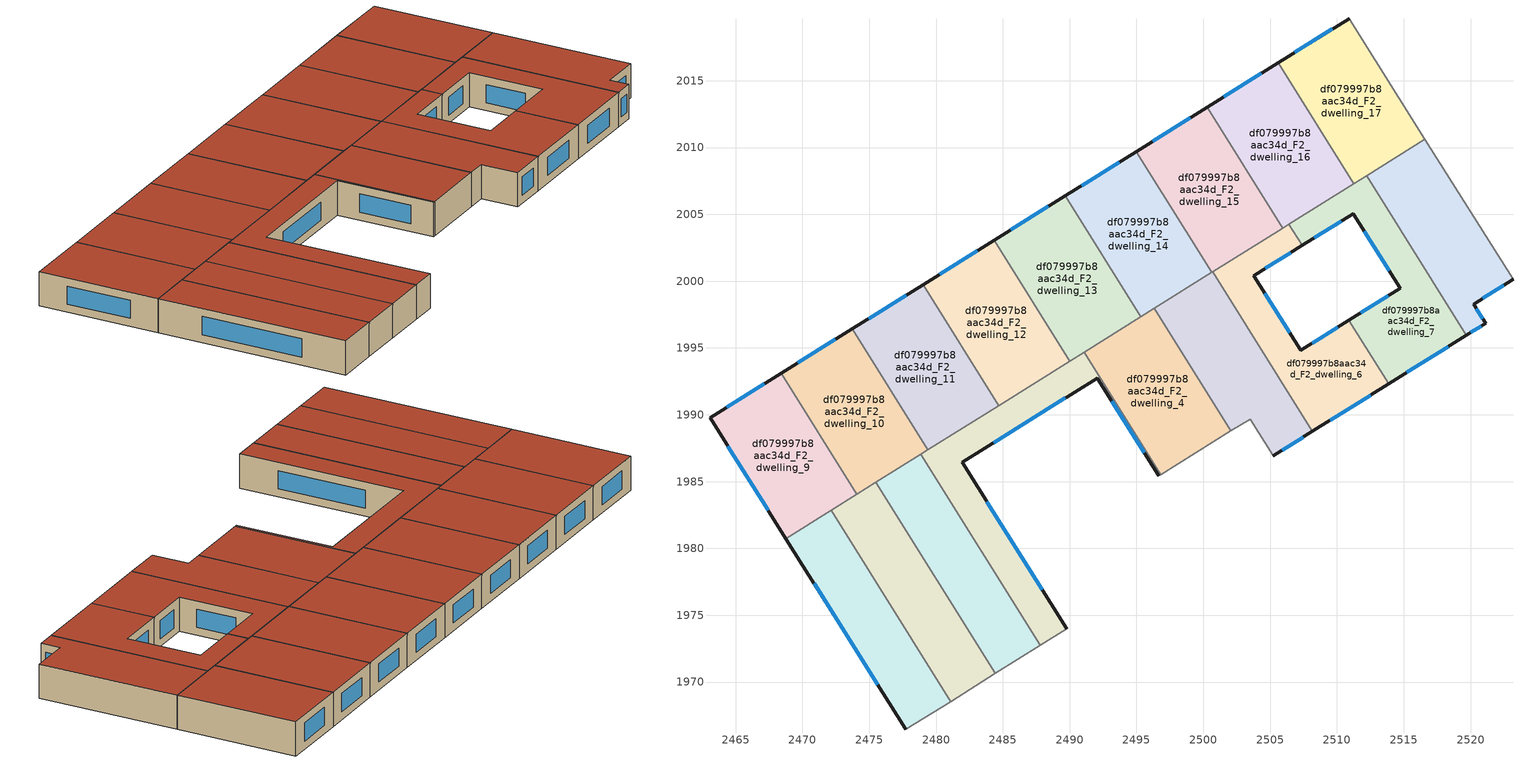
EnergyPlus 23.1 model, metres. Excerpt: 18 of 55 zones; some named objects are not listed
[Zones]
df079997b8aac34d_F2_dwelling_0
 floor to df079997b8aac34d_F1_dwelling_0 (EU_floor_Construction): 2472.15,1982.85 2481.09,1968.55 2477.75,1966.46 2468.77,1980.74 z6
 wall outside (EU_wall_Construction): 2468.77,1980.74 2477.75,1966.46 z6:9
 wall to df079997b8aac34d_F2_dwelling_1 (EU_wall_Construction): 2481.09,1968.55 2472.15,1982.85 z6:9
 wall adiabatic (EU_wall_Construction): 2477.75,1966.46 2481.09,1968.55 z6:9
 wall to df079997b8aac34d_F2_dwelling_9 (EU_wall_Construction): 2472.15,1982.85 2468.77,1980.74 z6:9
 window (EU_Window_Construction): 2470.88,1977.39 2475.64,1969.81 z6.7:8.3
 roof outside (EU_roof_Construction): 2481.09,1968.55 2472.15,1982.85 2468.77,1980.74 2477.75,1966.46 z9
df079997b8aac34d_F2_dwelling_1
 floor to df079997b8aac34d_F1_dwelling_1 (EU_floor_Construction): 2475.51,1984.95 2484.45,1970.65 2481.09,1968.55 2472.15,1982.85 z6
 wall to df079997b8aac34d_F2_dwelling_2 (EU_wall_Construction): 2484.45,1970.65 2475.51,1984.95 z6:9
 wall adiabatic (EU_wall_Construction): 2481.09,1968.55 2484.45,1970.65 z6:9
 wall to df079997b8aac34d_F2_dwelling_10 (EU_wall_Construction): 2475.51,1984.95 2474.07,1984.05 z6:9
 wall to df079997b8aac34d_F2_dwelling_9 (EU_wall_Construction): 2474.07,1984.05 2472.15,1982.85 z6:9
 roof outside (EU_roof_Construction): 2484.45,1970.65 2475.51,1984.95 2472.15,1982.85 2481.09,1968.55 z9
df079997b8aac34d_F2_dwelling_10
 floor to df079997b8aac34d_F1_dwelling_10 (EU_floor_Construction): 2473.72,1996.42 2479.38,1987.37 2474.07,1984.05 2468.41,1993.11 z6
 wall outside (EU_wall_Construction): 2473.72,1996.42 2468.41,1993.11 z6:9
 wall to df079997b8aac34d_F2_dwelling_9 (EU_wall_Construction): 2468.41,1993.11 2474.07,1984.05 z6:9
 wall to df079997b8aac34d_F2_dwelling_11 (EU_wall_Construction): 2479.38,1987.37 2473.72,1996.42 z6:9
 wall to df079997b8aac34d_F2_dwelling_2 (EU_wall_Construction): 2475.51,1984.95 2478.87,1987.05 z6:9
 wall to df079997b8aac34d_F2_dwelling_3 (EU_wall_Construction): 2478.87,1987.05 2479.37,1987.37 z6:9
 window (EU_Window_Construction): 2472.47,1995.64 2469.65,1993.88 z6.7:8.3
 roof outside (EU_roof_Construction): 2479.38,1987.37 2473.72,1996.42 2468.41,1993.11 2474.07,1984.05 z9
df079997b8aac34d_F2_dwelling_11
 floor to df079997b8aac34d_F1_dwelling_11 (EU_floor_Construction): 2479.03,1999.74 2484.68,1990.69 2479.38,1987.37 2473.72,1996.42 z6
 wall outside (EU_wall_Construction): 2479.03,1999.74 2473.72,1996.42 z6:9
 wall to df079997b8aac34d_F2_dwelling_12 (EU_wall_Construction): 2484.68,1990.69 2479.03,1999.74 z6:9
 wall to df079997b8aac34d_F2_dwelling_3 (EU_wall_Construction): 2479.38,1987.37 2484.68,1990.69 z6:9
 window (EU_Window_Construction): 2477.78,1998.96 2474.96,1997.2 z6.7:8.3
 roof outside (EU_roof_Construction): 2484.68,1990.69 2479.03,1999.74 2473.72,1996.42 2479.38,1987.37 z9
df079997b8aac34d_F2_dwelling_12
 floor to df079997b8aac34d_F1_dwelling_12 (EU_floor_Construction): 2484.34,2003.06 2489.99,1994.01 2484.68,1990.69 2479.03,1999.74 z6
 wall outside (EU_wall_Construction): 2484.34,2003.06 2479.03,1999.74 z6:9
 wall to df079997b8aac34d_F2_dwelling_13 (EU_wall_Construction): 2489.99,1994.01 2484.34,2003.06 z6:9
 wall to df079997b8aac34d_F2_dwelling_3 (EU_wall_Construction): 2484.69,1990.69 2489.99,1994.01 z6:9
 window (EU_Window_Construction): 2483.09,2002.28 2480.28,2000.52 z6.7:8.3
 roof outside (EU_roof_Construction): 2489.99,1994.01 2484.34,2003.06 2479.03,1999.74 2484.68,1990.69 z9
df079997b8aac34d_F2_dwelling_13
 floor to df079997b8aac34d_F1_dwelling_13 (EU_floor_Construction): 2489.65,2006.37 2495.31,1997.33 2489.99,1994.01 2484.34,2003.06 z6
 wall outside (EU_wall_Construction): 2489.65,2006.37 2484.34,2003.06 z6:9
 wall to df079997b8aac34d_F2_dwelling_14 (EU_wall_Construction): 2495.31,1997.33 2489.65,2006.37 z6:9
 wall to df079997b8aac34d_F2_dwelling_4 (EU_wall_Construction): 2491.1,1994.7 2495.31,1997.33 z6:9
 wall to df079997b8aac34d_F2_dwelling_3 (EU_wall_Construction): 2489.99,1994.01 2491.1,1994.7 z6:9
 window (EU_Window_Construction): 2488.41,2005.59 2485.59,2003.84 z6.7:8.3
 roof outside (EU_roof_Construction): 2495.31,1997.33 2489.65,2006.37 2484.34,2003.06 2489.99,1994.01 z9
df079997b8aac34d_F2_dwelling_14
 floor to df079997b8aac34d_F1_dwelling_14 (EU_floor_Construction): 2494.97,2009.69 2500.62,2000.65 2495.31,1997.33 2489.65,2006.37 z6
 wall outside (EU_wall_Construction): 2494.97,2009.69 2489.65,2006.37 z6:9
 wall to df079997b8aac34d_F2_dwelling_15 (EU_wall_Construction): 2500.62,2000.65 2494.97,2009.69 z6:9
 wall to df079997b8aac34d_F2_dwelling_5 (EU_wall_Construction): 2496.34,1997.97 2500.62,2000.65 z6:9
 wall to df079997b8aac34d_F2_dwelling_4 (EU_wall_Construction): 2495.31,1997.33 2496.34,1997.97 z6:9
 window (EU_Window_Construction): 2493.72,2008.91 2490.9,2007.15 z6.7:8.3
 roof outside (EU_roof_Construction): 2500.62,2000.65 2494.97,2009.69 2489.65,2006.37 2495.31,1997.33 z9
df079997b8aac34d_F2_dwelling_15
 floor to df079997b8aac34d_F1_dwelling_15 (EU_floor_Construction): 2500.28,2013.01 2505.93,2003.97 2500.62,2000.65 2494.97,2009.69 z6
 wall outside (EU_wall_Construction): 2500.28,2013.01 2494.97,2009.69 z6:9
 wall to df079997b8aac34d_F2_dwelling_16 (EU_wall_Construction): 2505.93,2003.97 2500.28,2013.01 z6:9
 wall to df079997b8aac34d_F2_dwelling_6 (EU_wall_Construction): 2500.69,2000.69 2505.93,2003.97 z6:9
 wall to df079997b8aac34d_F2_dwelling_5 (EU_wall_Construction): 2500.62,2000.65 2500.69,2000.69 z6:9
 window (EU_Window_Construction): 2499.03,2012.23 2496.22,2010.47 z6.7:8.3
 roof outside (EU_roof_Construction): 2505.93,2003.97 2500.28,2013.01 2494.97,2009.69 2500.62,2000.65 z9
df079997b8aac34d_F2_dwelling_16
 floor to df079997b8aac34d_F1_dwelling_16 (EU_floor_Construction): 2505.6,2016.33 2511.25,2007.29 2505.93,2003.97 2500.28,2013.01 z6
 wall outside (EU_wall_Construction): 2505.6,2016.33 2500.28,2013.01 z6:9
 wall to df079997b8aac34d_F2_dwelling_17 (EU_wall_Construction): 2511.25,2007.29 2505.6,2016.33 z6:9
 wall to df079997b8aac34d_F2_dwelling_7 (EU_wall_Construction): 2506.4,2004.26 2511.25,2007.29 z6:9
 wall to df079997b8aac34d_F2_dwelling_6 (EU_wall_Construction): 2505.93,2003.97 2506.4,2004.26 z6:9
 window (EU_Window_Construction): 2504.35,2015.55 2501.53,2013.79 z6.7:8.3
 roof outside (EU_roof_Construction): 2511.25,2007.29 2505.6,2016.33 2500.28,2013.01 2505.93,2003.97 z9
df079997b8aac34d_F2_dwelling_17
 floor to df079997b8aac34d_F1_dwelling_17 (EU_floor_Construction): 2510.9,2019.65 2516.58,2010.63 2511.25,2007.29 2505.6,2016.33 z6
 wall outside (EU_wall_Construction): 2510.9,2019.65 2505.6,2016.33 z6:9
 wall adiabatic (EU_wall_Construction): 2516.58,2010.63 2510.9,2019.65 z6:9
 wall to df079997b8aac34d_F2_dwelling_8 (EU_wall_Construction): 2512.22,2007.9 2516.58,2010.63 z6:9
 wall to df079997b8aac34d_F2_dwelling_7 (EU_wall_Construction): 2511.25,2007.3 2512.21,2007.9 z6:9
 window (EU_Window_Construction): 2509.66,2018.87 2506.84,2017.11 z6.7:8.3
 roof outside (EU_roof_Construction): 2516.58,2010.63 2510.9,2019.65 2505.6,2016.33 2511.25,2007.29 z9
df079997b8aac34d_F2_dwelling_2
 floor to df079997b8aac34d_F1_dwelling_2 (EU_floor_Construction): 2478.87,1987.05 2487.81,1972.75 2484.45,1970.65 2475.51,1984.95 z6
 wall to df079997b8aac34d_F2_dwelling_3 (EU_wall_Construction): 2487.81,1972.75 2478.87,1987.05 z6:9
 wall adiabatic (EU_wall_Construction): 2484.45,1970.65 2487.81,1972.75 z6:9
 roof outside (EU_roof_Construction): 2487.81,1972.75 2478.87,1987.05 2475.51,1984.95 2484.45,1970.65 z9
df079997b8aac34d_F2_dwelling_3
 floor to df079997b8aac34d_F1_dwelling_3 (EU_floor_Construction): 2492.06,1992.75 2481.95,1986.44 2489.78,1973.98 2487.81,1972.75 2478.87,1987.05 2491.1,1994.7 2496.83,1985.53 2496.67,1985.43 z6
 wall outside (EU_wall_Construction): 2489.78,1973.98 2481.95,1986.44 2492.06,1992.75 2496.67,1985.43 z6:9
 wall adiabatic (EU_wall_Construction): 2487.81,1972.75 2489.78,1973.98 / 2496.67,1985.43 2496.83,1985.53 z6:9
 wall to df079997b8aac34d_F2_dwelling_4 (EU_wall_Construction): 2496.83,1985.53 2491.1,1994.7 z6:9
 window (EU_Window_Construction): 2487.94,1976.9 2483.79,1983.51 / 2493.14,1991.03 2495.59,1987.15 / 2484.32,1987.92 2489.68,1991.27 z6.7:8.3
 roof outside (EU_roof_Construction): 2489.78,1973.98 2481.95,1986.44 2492.06,1992.75 2496.67,1985.43 2496.83,1985.53 2491.1,1994.7 2478.87,1987.05 2487.81,1972.75 z9
df079997b8aac34d_F2_dwelling_4
 floor to df079997b8aac34d_F1_dwelling_4 (EU_floor_Construction): 2496.34,1997.97 2502.07,1988.8 2496.83,1985.53 2491.1,1994.7 z6
 wall to df079997b8aac34d_F2_dwelling_5 (EU_wall_Construction): 2502.07,1988.8 2496.34,1997.97 z6:9
 wall adiabatic (EU_wall_Construction): 2496.83,1985.53 2502.07,1988.8 z6:9
 roof outside (EU_roof_Construction): 2502.07,1988.8 2496.34,1997.97 2491.1,1994.7 2496.83,1985.53 z9
df079997b8aac34d_F2_dwelling_5
 floor to df079997b8aac34d_F1_dwelling_5 (EU_floor_Construction): 2500.69,2000.7 2508.16,1988.75 2505.24,1986.93 2503.5,1989.68 2502.07,1988.8 2496.34,1997.97 z6
 wall outside (EU_wall_Construction): 2505.24,1986.93 2508.16,1988.75 z6:9
 wall to df079997b8aac34d_F2_dwelling_6 (EU_wall_Construction): 2508.16,1988.75 2500.69,2000.7 z6:9
 wall adiabatic (EU_wall_Construction): 2502.07,1988.8 2503.5,1989.68 2505.24,1986.93 z6:9
 window (EU_Window_Construction): 2505.92,1987.36 2507.47,1988.32 z6.7:8.3
 roof outside (EU_roof_Construction): 2508.16,1988.75 2500.69,2000.7 2496.34,1997.97 2502.07,1988.8 2503.5,1989.68 2505.24,1986.93 z9
df079997b8aac34d_F2_dwelling_6
 floor to df079997b8aac34d_F1_dwelling_6 (EU_floor_Construction): 2507.39,2002.67 2503.79,2000.42 2507.3,1994.84 2510.89,1997.08 2513.86,1992.32 2508.16,1988.75 2500.69,2000.7 2506.4,2004.26 z6
 wall outside (EU_wall_Construction): 2510.89,1997.08 2507.3,1994.84 2503.79,2000.42 2507.39,2002.67 / 2508.16,1988.75 2513.86,1992.32 z6:9
 wall to df079997b8aac34d_F2_dwelling_7 (EU_wall_Construction): 2507.39,2002.67 2506.4,2004.26 / 2513.86,1992.32 2510.89,1997.08 z6:9
 window (EU_Window_Construction): 2504.64,2000.95 2506.55,2002.14 / 2506.48,1996.15 2504.61,1999.11 / 2510.04,1996.55 2508.14,1995.37 / 2509.5,1989.59 2512.52,1991.48 z6.7:8.3
 roof outside (EU_roof_Construction): 2513.86,1992.32 2510.89,1997.08 2507.3,1994.84 2503.79,2000.42 2507.39,2002.67 2506.4,2004.26 2500.69,2000.7 2508.16,1988.75 z9
df079997b8aac34d_F2_dwelling_7
 floor to df079997b8aac34d_F1_dwelling_7 (EU_floor_Construction): 2512.22,2007.9 2519.68,1995.95 2513.86,1992.32 2510.89,1997.08 2514.73,1999.48 2511.22,2005.06 2507.39,2002.67 2506.4,2004.26 z6
 wall outside (EU_wall_Construction): 2507.39,2002.67 2511.22,2005.06 2514.73,1999.48 2510.89,1997.08 / 2513.86,1992.32 2519.68,1995.95 z6:9
 wall to df079997b8aac34d_F2_dwelling_8 (EU_wall_Construction): 2519.68,1995.95 2512.22,2007.9 z6:9
 window (EU_Window_Construction): 2512.05,2003.75 2513.91,2000.79 / 2508.29,2003.23 2510.32,2004.5 / 2515.23,1993.17 2518.32,1995.1 / 2513.83,1998.92 2511.79,1997.64 z6.7:8.3
 roof outside (EU_roof_Construction): 2519.68,1995.95 2512.22,2007.9 2506.4,2004.26 2507.39,2002.67 2511.22,2005.06 2514.73,1999.48 2510.89,1997.08 2513.86,1992.32 z9
df079997b8aac34d_F2_dwelling_8
 floor to df079997b8aac34d_F1_dwelling_8 (EU_floor_Construction): 2516.58,2010.63 2523.17,2000.14 2520.22,1998.29 2521.12,1996.86 2519.68,1995.95 2512.22,2007.9 z6
 wall outside (EU_wall_Construction): 2519.68,1995.95 2521.12,1996.86 2520.22,1998.29 2523.17,2000.14 z6:9
 wall adiabatic (EU_wall_Construction): 2523.17,2000.14 2516.58,2010.63 z6:9
 window (EU_Window_Construction): 2520.91,1998.72 2522.48,1999.71 / 2520.91,1997.19 2520.43,1997.95 / 2520.02,1996.17 2520.79,1996.64 z6.7:8.3
 roof outside (EU_roof_Construction): 2521.12,1996.86 2520.22,1998.29 2523.17,2000.14 2516.58,2010.63 2512.22,2007.9 2519.68,1995.95 z9
df079997b8aac34d_F2_dwelling_9
 floor to df079997b8aac34d_F1_dwelling_9 (EU_floor_Construction): 2468.41,1993.11 2474.07,1984.05 2468.77,1980.74 2463.09,1989.78 z6
 wall outside (EU_wall_Construction): 2468.41,1993.11 2463.09,1989.78 2468.77,1980.74 z6:9
 window (EU_Window_Construction): 2464.42,1987.66 2467.44,1982.86 / 2467.16,1992.32 2464.34,1990.56 z6.7:8.3
 roof outside (EU_roof_Construction): 2474.07,1984.05 2468.41,1993.11 2463.09,1989.78 2468.77,1980.74 z9
[Building]
EU S2 Campaign: North Axis=0; Terrain=City; Solar Distribution=FullExterior
[Site:Location]
Budapest.Ferenc.Liszt.Intl.AP: Latitude=47.437; Longitude=19.256; Time Zone=1; Elevation=185
[SizingPeriod:WeatherFileDays]
AnnualSizingPeriod: Begin Month=1; Begin Day of Month=1; End Month=12; End Day of Month=31; Day of Week for Start Day=Monday; Use Weather File Daylight Saving Period=No; Use Weather File Rain and Snow Indicators=No
[MATERIAL]
EU_InternalMass_Material: Roughness=MediumRough; Thickness=0.1; Conductivity=1; Density=1800; Specific Heat=900; Thermal Absorptance=0.9; Solar Absorptance=0.7; Visible Absorptance=0.7
[MATERIAL:NOMASS] Roughness=MediumRough; Thermal Absorptance=0.9; Solar Absorptance=0.7; Visible Absorptance=0.7
Name | Thermal Resistance
EU_wall_NoMass | 0.832559
EU_roof_NoMass | 1.39638
EU_floor_NoMass | 0.872794
[WINDOWMATERIAL:SIMPLEGLAZINGSYSTEM]
EU_Window_SimpleGlazing: UFactor=2.79869; Solar Heat Gain Coefficient=0.75; Visible Transmittance=0.75
[CONSTRUCTION]
EU_wall_Construction: EU_wall_NoMass
EU_roof_Construction: EU_roof_NoMass
EU_floor_Construction: EU_floor_NoMass
EU_Window_Construction: EU_Window_SimpleGlazing
EU_InternalMass_Construction: EU_InternalMass_Material
[ZONE] Type=1; Multiplier=1; Ceiling Height=autocalculate; Floor Area=autocalculate; Part of Total Floor Area=Yes
Name | Volume
df079997b8aac34d_F2_dwelling_0 | 200.513
df079997b8aac34d_F2_dwelling_1 | 200.511
df079997b8aac34d_F2_dwelling_10 | 200.465
df079997b8aac34d_F2_dwelling_11 | 200.495
df079997b8aac34d_F2_dwelling_12 | 200.478
df079997b8aac34d_F2_dwelling_13 | 200.473
df079997b8aac34d_F2_dwelling_14 | 200.491
df079997b8aac34d_F2_dwelling_15 | 200.494
df079997b8aac34d_F2_dwelling_16 | 200.487
df079997b8aac34d_F2_dwelling_17; df079997b8aac34d_F2_dwelling_8 | 200.481
df079997b8aac34d_F2_dwelling_2 | 200.486
df079997b8aac34d_F2_dwelling_3 | 200.479
df079997b8aac34d_F2_dwelling_4 | 200.477
df079997b8aac34d_F2_dwelling_5 | 200.501
df079997b8aac34d_F2_dwelling_6 | 200.476
df079997b8aac34d_F2_dwelling_7 | 200.518
df079997b8aac34d_F2_dwelling_9 | 200.505
[INTERNALMASS] Construction=EU_InternalMass_Construction
Name | Zone or ZoneList | Surface Area
df079997b8aac34d_F2_dwelling_0_EU_InternalMass | df079997b8aac34d_F2_dwelling_0 | 66.8377
df079997b8aac34d_F2_dwelling_1_EU_InternalMass | df079997b8aac34d_F2_dwelling_1 | 66.8369
df079997b8aac34d_F2_dwelling_2_EU_InternalMass | df079997b8aac34d_F2_dwelling_2 | 66.8287
df079997b8aac34d_F2_dwelling_3_EU_InternalMass | df079997b8aac34d_F2_dwelling_3 | 66.8262
df079997b8aac34d_F2_dwelling_4_EU_InternalMass | df079997b8aac34d_F2_dwelling_4 | 66.8256
df079997b8aac34d_F2_dwelling_5_EU_InternalMass | df079997b8aac34d_F2_dwelling_5 | 66.8336
df079997b8aac34d_F2_dwelling_6_EU_InternalMass | df079997b8aac34d_F2_dwelling_6 | 66.8248
df079997b8aac34d_F2_dwelling_7_EU_InternalMass | df079997b8aac34d_F2_dwelling_7 | 66.8393
df079997b8aac34d_F2_dwelling_8_EU_InternalMass | df079997b8aac34d_F2_dwelling_8 | 66.8271
df079997b8aac34d_F2_dwelling_9_EU_InternalMass | df079997b8aac34d_F2_dwelling_9 | 66.835
df079997b8aac34d_F2_dwelling_10_EU_InternalMass | df079997b8aac34d_F2_dwelling_10 | 66.8218
df079997b8aac34d_F2_dwelling_11_EU_InternalMass | df079997b8aac34d_F2_dwelling_11 | 66.8316
df079997b8aac34d_F2_dwelling_12_EU_InternalMass | df079997b8aac34d_F2_dwelling_12 | 66.8262
df079997b8aac34d_F2_dwelling_13_EU_InternalMass | df079997b8aac34d_F2_dwelling_13 | 66.8242
df079997b8aac34d_F2_dwelling_14_EU_InternalMass | df079997b8aac34d_F2_dwelling_14 | 66.8304
df079997b8aac34d_F2_dwelling_15_EU_InternalMass | df079997b8aac34d_F2_dwelling_15 | 66.831
df079997b8aac34d_F2_dwelling_16_EU_InternalMass | df079997b8aac34d_F2_dwelling_16 | 66.8291
df079997b8aac34d_F2_dwelling_17_EU_InternalMass | df079997b8aac34d_F2_dwelling_17 | 66.8272
[OTHEREQUIPMENT] Fuel Type=Electricity; Design Level Calculation Method=Watts/Area; Power per Zone Floor Area=1; Fraction Latent=0; Fraction Radiant=0; Fraction Lost=0; Carbon Dioxide Generation Rate=0; EndUse Subcategory=EU_Step8_InternalGains
Name | Zone or ZoneList or Space or SpaceList | Schedule
EU_Step8_InternalGain_df079997b8aac34d_F2_dwelling_0_f000 | df079997b8aac34d_F2_dwelling_0 | EU_Step8_GainSchedule_df079997b8aac34d_F2_dwelling_0_f000
EU_Step8_InternalGain_df079997b8aac34d_F2_dwelling_1_f000 | df079997b8aac34d_F2_dwelling_1 | EU_Step8_GainSchedule_df079997b8aac34d_F2_dwelling_1_f000
EU_Step8_InternalGain_df079997b8aac34d_F2_dwelling_2_f000 | df079997b8aac34d_F2_dwelling_2 | EU_Step8_GainSchedule_df079997b8aac34d_F2_dwelling_2_f000
EU_Step8_InternalGain_df079997b8aac34d_F2_dwelling_3_f000 | df079997b8aac34d_F2_dwelling_3 | EU_Step8_GainSchedule_df079997b8aac34d_F2_dwelling_3_f000
EU_Step8_InternalGain_df079997b8aac34d_F2_dwelling_4_f000 | df079997b8aac34d_F2_dwelling_4 | EU_Step8_GainSchedule_df079997b8aac34d_F2_dwelling_4_f000
EU_Step8_InternalGain_df079997b8aac34d_F2_dwelling_5_f000 | df079997b8aac34d_F2_dwelling_5 | EU_Step8_GainSchedule_df079997b8aac34d_F2_dwelling_5_f000
EU_Step8_InternalGain_df079997b8aac34d_F2_dwelling_6_f000 | df079997b8aac34d_F2_dwelling_6 | EU_Step8_GainSchedule_df079997b8aac34d_F2_dwelling_6_f000
EU_Step8_InternalGain_df079997b8aac34d_F2_dwelling_7_f000 | df079997b8aac34d_F2_dwelling_7 | EU_Step8_GainSchedule_df079997b8aac34d_F2_dwelling_7_f000
EU_Step8_InternalGain_df079997b8aac34d_F2_dwelling_8_f000 | df079997b8aac34d_F2_dwelling_8 | EU_Step8_GainSchedule_df079997b8aac34d_F2_dwelling_8_f000
EU_Step8_InternalGain_df079997b8aac34d_F2_dwelling_9_f000 | df079997b8aac34d_F2_dwelling_9 | EU_Step8_GainSchedule_df079997b8aac34d_F2_dwelling_9_f000
EU_Step8_InternalGain_df079997b8aac34d_F2_dwelling_10_f000 | df079997b8aac34d_F2_dwelling_10 | EU_Step8_GainSchedule_df079997b8aac34d_F2_dwelling_10_f000
EU_Step8_InternalGain_df079997b8aac34d_F2_dwelling_11_f000 | df079997b8aac34d_F2_dwelling_11 | EU_Step8_GainSchedule_df079997b8aac34d_F2_dwelling_11_f000
EU_Step8_InternalGain_df079997b8aac34d_F2_dwelling_12_f000 | df079997b8aac34d_F2_dwelling_12 | EU_Step8_GainSchedule_df079997b8aac34d_F2_dwelling_12_f000
EU_Step8_InternalGain_df079997b8aac34d_F2_dwelling_13_f000 | df079997b8aac34d_F2_dwelling_13 | EU_Step8_GainSchedule_df079997b8aac34d_F2_dwelling_13_f000
EU_Step8_InternalGain_df079997b8aac34d_F2_dwelling_14_f000 | df079997b8aac34d_F2_dwelling_14 | EU_Step8_GainSchedule_df079997b8aac34d_F2_dwelling_14_f000
EU_Step8_InternalGain_df079997b8aac34d_F2_dwelling_15_f000 | df079997b8aac34d_F2_dwelling_15 | EU_Step8_GainSchedule_df079997b8aac34d_F2_dwelling_15_f000
EU_Step8_InternalGain_df079997b8aac34d_F2_dwelling_16_f000 | df079997b8aac34d_F2_dwelling_16 | EU_Step8_GainSchedule_df079997b8aac34d_F2_dwelling_16_f000
EU_Step8_InternalGain_df079997b8aac34d_F2_dwelling_17_f000 | df079997b8aac34d_F2_dwelling_17 | EU_Step8_GainSchedule_df079997b8aac34d_F2_dwelling_17_f000
[ZONEVENTILATION:DESIGNFLOWRATE] Schedule=EU_AlwaysOn; Design Flow Rate Calculation Method=AirChanges/Hour; Air Changes per Hour=0.475469; Ventilation Type=Natural; Fan Pressure Rise=0; Fan Total Efficiency=1; Constant Term Coefficient=1; Temperature Term Coefficient=0; Velocity Term Coefficient=0; Velocity Squared Term Coefficient=0; Minimum Indoor Temperature=-100; Maximum Indoor Temperature=100; Delta Temperature=-100; Minimum Outdoor Temperature=-100; Maximum Outdoor Temperature=100; Maximum Wind Speed=40
Name | Zone or ZoneList or Space or SpaceList
EU_ConstantAir_df079997b8aac34d_F2_dwelling_0 | df079997b8aac34d_F2_dwelling_0
EU_ConstantAir_df079997b8aac34d_F2_dwelling_1 | df079997b8aac34d_F2_dwelling_1
EU_ConstantAir_df079997b8aac34d_F2_dwelling_2 | df079997b8aac34d_F2_dwelling_2
EU_ConstantAir_df079997b8aac34d_F2_dwelling_3 | df079997b8aac34d_F2_dwelling_3
EU_ConstantAir_df079997b8aac34d_F2_dwelling_4 | df079997b8aac34d_F2_dwelling_4
EU_ConstantAir_df079997b8aac34d_F2_dwelling_5 | df079997b8aac34d_F2_dwelling_5
EU_ConstantAir_df079997b8aac34d_F2_dwelling_6 | df079997b8aac34d_F2_dwelling_6
EU_ConstantAir_df079997b8aac34d_F2_dwelling_7 | df079997b8aac34d_F2_dwelling_7
EU_ConstantAir_df079997b8aac34d_F2_dwelling_8 | df079997b8aac34d_F2_dwelling_8
EU_ConstantAir_df079997b8aac34d_F2_dwelling_9 | df079997b8aac34d_F2_dwelling_9
EU_ConstantAir_df079997b8aac34d_F2_dwelling_10 | df079997b8aac34d_F2_dwelling_10
EU_ConstantAir_df079997b8aac34d_F2_dwelling_11 | df079997b8aac34d_F2_dwelling_11
EU_ConstantAir_df079997b8aac34d_F2_dwelling_12 | df079997b8aac34d_F2_dwelling_12
EU_ConstantAir_df079997b8aac34d_F2_dwelling_13 | df079997b8aac34d_F2_dwelling_13
EU_ConstantAir_df079997b8aac34d_F2_dwelling_14 | df079997b8aac34d_F2_dwelling_14
EU_ConstantAir_df079997b8aac34d_F2_dwelling_15 | df079997b8aac34d_F2_dwelling_15
EU_ConstantAir_df079997b8aac34d_F2_dwelling_16 | df079997b8aac34d_F2_dwelling_16
EU_ConstantAir_df079997b8aac34d_F2_dwelling_17 | df079997b8aac34d_F2_dwelling_17
[HVACTEMPLATE:ZONE:IDEALLOADSAIRSYSTEM] System Availability Schedule=EU_AlwaysOn; Maximum Heating Supply Air Temperature=50; Minimum Cooling Supply Air Temperature=13; Maximum Heating Supply Air Humidity Ratio=0.0156; Minimum Cooling Supply Air Humidity Ratio=0.0077; Heating Limit=NoLimit; Cooling Limit=NoLimit; Heating Availability Schedule=EU_AlwaysOn; Cooling Availability Schedule=EU_CoolingOff; Dehumidification Control Type=ConstantSensibleHeatRatio; Cooling Sensible Heat Ratio=0.7; Dehumidification Setpoint=60; Humidification Control Type=None; Humidification Setpoint=30; Outdoor Air Method=None; Outdoor Air Flow Rate per Person=0.00944; Outdoor Air Flow Rate per Zone Floor Area=0; Outdoor Air Flow Rate per Zone=0; Demand Controlled Ventilation Type=None; Outdoor Air Economizer Type=NoEconomizer; Heat Recovery Type=None; Sensible Heat Recovery Effectiveness=0.7; Latent Heat Recovery Effectiveness=0.65
Name | Template Thermostat
df079997b8aac34d_F2_dwelling_0 | EU_HeatOnly_df079997b8aac34d_F2_dwelling_0
df079997b8aac34d_F2_dwelling_1 | EU_HeatOnly_df079997b8aac34d_F2_dwelling_1
df079997b8aac34d_F2_dwelling_2 | EU_HeatOnly_df079997b8aac34d_F2_dwelling_2
df079997b8aac34d_F2_dwelling_3 | EU_HeatOnly_df079997b8aac34d_F2_dwelling_3
df079997b8aac34d_F2_dwelling_4 | EU_HeatOnly_df079997b8aac34d_F2_dwelling_4
df079997b8aac34d_F2_dwelling_5 | EU_HeatOnly_df079997b8aac34d_F2_dwelling_5
df079997b8aac34d_F2_dwelling_6 | EU_HeatOnly_df079997b8aac34d_F2_dwelling_6
df079997b8aac34d_F2_dwelling_7 | EU_HeatOnly_df079997b8aac34d_F2_dwelling_7
df079997b8aac34d_F2_dwelling_8 | EU_HeatOnly_df079997b8aac34d_F2_dwelling_8
df079997b8aac34d_F2_dwelling_9 | EU_HeatOnly_df079997b8aac34d_F2_dwelling_9
df079997b8aac34d_F2_dwelling_10 | EU_HeatOnly_df079997b8aac34d_F2_dwelling_10
df079997b8aac34d_F2_dwelling_11 | EU_HeatOnly_df079997b8aac34d_F2_dwelling_11
df079997b8aac34d_F2_dwelling_12 | EU_HeatOnly_df079997b8aac34d_F2_dwelling_12
df079997b8aac34d_F2_dwelling_13 | EU_HeatOnly_df079997b8aac34d_F2_dwelling_13
df079997b8aac34d_F2_dwelling_14 | EU_HeatOnly_df079997b8aac34d_F2_dwelling_14
df079997b8aac34d_F2_dwelling_15 | EU_HeatOnly_df079997b8aac34d_F2_dwelling_15
df079997b8aac34d_F2_dwelling_16 | EU_HeatOnly_df079997b8aac34d_F2_dwelling_16
df079997b8aac34d_F2_dwelling_17 | EU_HeatOnly_df079997b8aac34d_F2_dwelling_17
[SIZING:ZONE] Zone Cooling Design Supply Air Temperature Input Method=SupplyAirTemperature; Zone Cooling Design Supply Air Temperature=13; Zone Heating Design Supply Air Temperature Input Method=SupplyAirTemperature; Zone Heating Design Supply Air Temperature=50; Zone Cooling Design Supply Air Humidity Ratio=0.008; Zone Heating Design Supply Air Humidity Ratio=0.008; Cooling Design Air Flow Method=DesignDay; Cooling Design Air Flow Rate=0; Cooling Minimum Air Flow per Zone Floor Area=0.000762; Cooling Minimum Air Flow=0; Cooling Minimum Air Flow Fraction=0.2; Heating Design Air Flow Method=DesignDay; Heating Design Air Flow Rate=0; Heating Maximum Air Flow per Zone Floor Area=0.002032; Heating Maximum Air Flow=0.141576; Heating Maximum Air Flow Fraction=0.3; Account for Dedicated Outdoor Air System=No; Dedicated Outdoor Air System Control Strategy=NeutralSupplyAir; Dedicated Outdoor Air Low Setpoint Temperature for Design=autosize; Dedicated Outdoor Air High Setpoint Temperature for Design=autosize; Zone Load Sizing Method=Sensible Load Only No Latent Load; Zone Latent Cooling Design Supply Air Humidity Ratio Input Method=HumidityRatioDifference; Zone Cooling Design Supply Air Humidity Ratio Difference=0.005; Zone Latent Heating Design Supply Air Humidity Ratio Input Method=HumidityRatioDifference; Zone Humidification Design Supply Air Humidity Ratio Difference=0.005
df079997b8aac34d_F2_dwelling_0; df079997b8aac34d_F2_dwelling_1; df079997b8aac34d_F2_dwelling_2; df079997b8aac34d_F2_dwelling_3; df079997b8aac34d_F2_dwelling_4; df079997b8aac34d_F2_dwelling_5; df079997b8aac34d_F2_dwelling_6; df079997b8aac34d_F2_dwelling_7; df079997b8aac34d_F2_dwelling_8; df079997b8aac34d_F2_dwelling_9; df079997b8aac34d_F2_dwelling_10; df079997b8aac34d_F2_dwelling_11; df079997b8aac34d_F2_dwelling_12; df079997b8aac34d_F2_dwelling_13; df079997b8aac34d_F2_dwelling_14; df079997b8aac34d_F2_dwelling_15; df079997b8aac34d_F2_dwelling_16; df079997b8aac34d_F2_dwelling_17
[SCHEDULE:CONSTANT]
Name | Hourly Value
EU_AlwaysOn | 1
EU_CoolingOff | 0
[SCHEDULE:FILE] Column Number=1; Rows to Skip at Top=0; Number of Hours of Data=8760; Column Separator=Comma; Interpolate to Timestep=No; Minutes per Item=60; Adjust Schedule for Daylight Savings=Yes
Name | File
EU_Step8_GainSchedule_df079997b8aac34d_F2_dwelling_0_f000 | ../../schedules/df079997b8aac34d/df079997b8aac34d_F2_dwelling_0_f000_gain.csv
EU_Step8_GainSchedule_df079997b8aac34d_F2_dwelling_1_f000 | ../../schedules/df079997b8aac34d/df079997b8aac34d_F2_dwelling_1_f000_gain.csv
EU_Step8_GainSchedule_df079997b8aac34d_F2_dwelling_2_f000 | ../../schedules/df079997b8aac34d/df079997b8aac34d_F2_dwelling_2_f000_gain.csv
EU_Step8_GainSchedule_df079997b8aac34d_F2_dwelling_3_f000 | ../../schedules/df079997b8aac34d/df079997b8aac34d_F2_dwelling_3_f000_gain.csv
EU_Step8_GainSchedule_df079997b8aac34d_F2_dwelling_4_f000 | ../../schedules/df079997b8aac34d/df079997b8aac34d_F2_dwelling_4_f000_gain.csv
EU_Step8_GainSchedule_df079997b8aac34d_F2_dwelling_5_f000 | ../../schedules/df079997b8aac34d/df079997b8aac34d_F2_dwelling_5_f000_gain.csv
EU_Step8_GainSchedule_df079997b8aac34d_F2_dwelling_6_f000 | ../../schedules/df079997b8aac34d/df079997b8aac34d_F2_dwelling_6_f000_gain.csv
EU_Step8_GainSchedule_df079997b8aac34d_F2_dwelling_7_f000 | ../../schedules/df079997b8aac34d/df079997b8aac34d_F2_dwelling_7_f000_gain.csv
EU_Step8_GainSchedule_df079997b8aac34d_F2_dwelling_8_f000 | ../../schedules/df079997b8aac34d/df079997b8aac34d_F2_dwelling_8_f000_gain.csv
EU_Step8_GainSchedule_df079997b8aac34d_F2_dwelling_9_f000 | ../../schedules/df079997b8aac34d/df079997b8aac34d_F2_dwelling_9_f000_gain.csv
EU_Step8_GainSchedule_df079997b8aac34d_F2_dwelling_10_f000 | ../../schedules/df079997b8aac34d/df079997b8aac34d_F2_dwelling_10_f000_gain.csv
EU_Step8_GainSchedule_df079997b8aac34d_F2_dwelling_11_f000 | ../../schedules/df079997b8aac34d/df079997b8aac34d_F2_dwelling_11_f000_gain.csv
EU_Step8_GainSchedule_df079997b8aac34d_F2_dwelling_12_f000 | ../../schedules/df079997b8aac34d/df079997b8aac34d_F2_dwelling_12_f000_gain.csv
EU_Step8_GainSchedule_df079997b8aac34d_F2_dwelling_13_f000 | ../../schedules/df079997b8aac34d/df079997b8aac34d_F2_dwelling_13_f000_gain.csv
EU_Step8_GainSchedule_df079997b8aac34d_F2_dwelling_14_f000 | ../../schedules/df079997b8aac34d/df079997b8aac34d_F2_dwelling_14_f000_gain.csv
EU_Step8_GainSchedule_df079997b8aac34d_F2_dwelling_15_f000 | ../../schedules/df079997b8aac34d/df079997b8aac34d_F2_dwelling_15_f000_gain.csv
EU_Step8_GainSchedule_df079997b8aac34d_F2_dwelling_16_f000 | ../../schedules/df079997b8aac34d/df079997b8aac34d_F2_dwelling_16_f000_gain.csv
EU_Step8_GainSchedule_df079997b8aac34d_F2_dwelling_17_f000 | ../../schedules/df079997b8aac34d/df079997b8aac34d_F2_dwelling_17_f000_gain.csv
